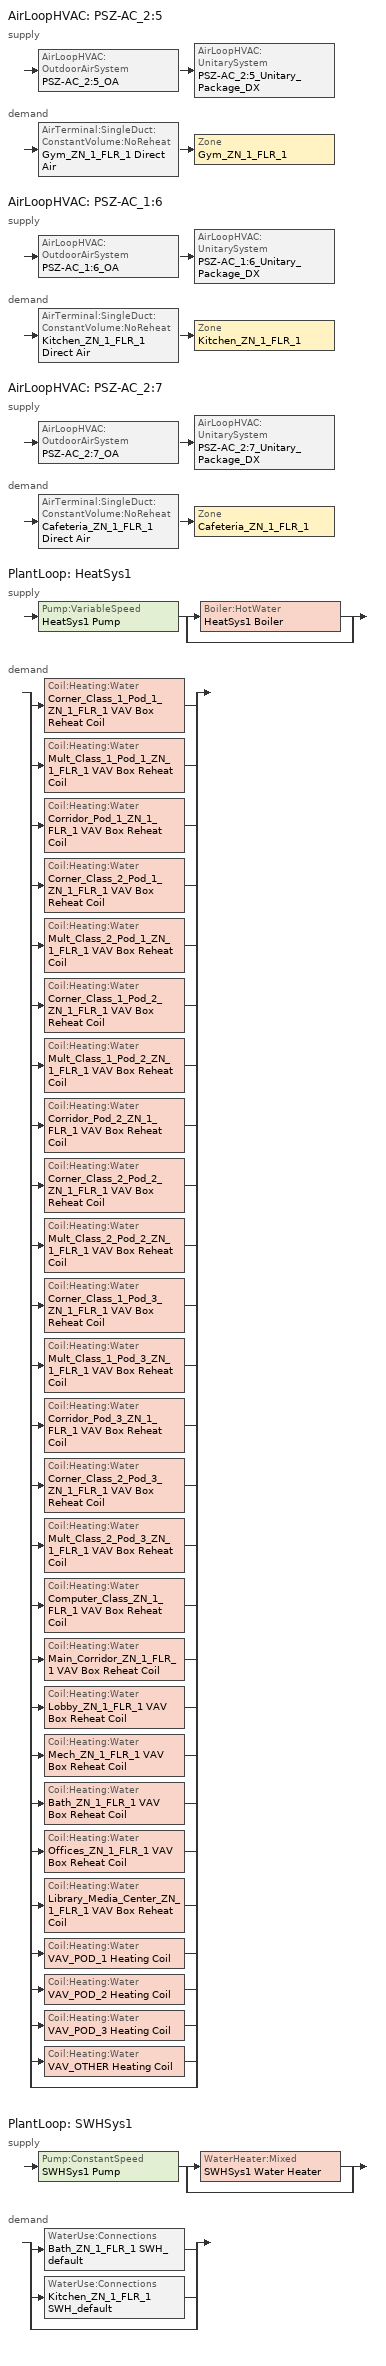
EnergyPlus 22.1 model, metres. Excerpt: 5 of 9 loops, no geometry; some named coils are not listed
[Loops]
AirLoopHVAC 'PSZ-AC_2:5'
 supply: AirLoopHVAC:OutdoorAirSystem 'PSZ-AC_2:5_OA' > AirLoopHVAC:UnitarySystem 'PSZ-AC_2:5_Unitary_Package_DX'
 demand: AirTerminal:SingleDuct:ConstantVolume:NoReheat 'Gym_ZN_1_FLR_1 Direct Air' > Zone 'Gym_ZN_1_FLR_1'
AirLoopHVAC 'PSZ-AC_1:6'
 supply: AirLoopHVAC:OutdoorAirSystem 'PSZ-AC_1:6_OA' > AirLoopHVAC:UnitarySystem 'PSZ-AC_1:6_Unitary_Package_DX'
 demand: AirTerminal:SingleDuct:ConstantVolume:NoReheat 'Kitchen_ZN_1_FLR_1 Direct Air' > Zone 'Kitchen_ZN_1_FLR_1'
AirLoopHVAC 'PSZ-AC_2:7'
 supply: AirLoopHVAC:OutdoorAirSystem 'PSZ-AC_2:7_OA' > AirLoopHVAC:UnitarySystem 'PSZ-AC_2:7_Unitary_Package_DX'
 demand: AirTerminal:SingleDuct:ConstantVolume:NoReheat 'Cafeteria_ZN_1_FLR_1 Direct Air' > Zone 'Cafeteria_ZN_1_FLR_1'
PlantLoop 'HeatSys1'
 supply: Pump:VariableSpeed 'HeatSys1 Pump' > split
  | Boiler:HotWater 'HeatSys1 Boiler'
  | bypass
 demand: split
  | Coil:Heating:Water 'Corner_Class_1_Pod_1_ZN_1_FLR_1 VAV Box Reheat Coil'
  | Coil:Heating:Water 'Mult_Class_1_Pod_1_ZN_1_FLR_1 VAV Box Reheat Coil'
  | Coil:Heating:Water 'Corridor_Pod_1_ZN_1_FLR_1 VAV Box Reheat Coil'
  | Coil:Heating:Water 'Corner_Class_2_Pod_1_ZN_1_FLR_1 VAV Box Reheat Coil'
  | Coil:Heating:Water 'Mult_Class_2_Pod_1_ZN_1_FLR_1 VAV Box Reheat Coil'
  | Coil:Heating:Water 'Corner_Class_1_Pod_2_ZN_1_FLR_1 VAV Box Reheat Coil'
  | Coil:Heating:Water 'Mult_Class_1_Pod_2_ZN_1_FLR_1 VAV Box Reheat Coil'
  | Coil:Heating:Water 'Corridor_Pod_2_ZN_1_FLR_1 VAV Box Reheat Coil'
  | Coil:Heating:Water 'Corner_Class_2_Pod_2_ZN_1_FLR_1 VAV Box Reheat Coil'
  | Coil:Heating:Water 'Mult_Class_2_Pod_2_ZN_1_FLR_1 VAV Box Reheat Coil'
  | Coil:Heating:Water 'Corner_Class_1_Pod_3_ZN_1_FLR_1 VAV Box Reheat Coil'
  | Coil:Heating:Water 'Mult_Class_1_Pod_3_ZN_1_FLR_1 VAV Box Reheat Coil'
  | Coil:Heating:Water 'Corridor_Pod_3_ZN_1_FLR_1 VAV Box Reheat Coil'
  | Coil:Heating:Water 'Corner_Class_2_Pod_3_ZN_1_FLR_1 VAV Box Reheat Coil'
  | Coil:Heating:Water 'Mult_Class_2_Pod_3_ZN_1_FLR_1 VAV Box Reheat Coil'
  | Coil:Heating:Water 'Computer_Class_ZN_1_FLR_1 VAV Box Reheat Coil'
  | Coil:Heating:Water 'Main_Corridor_ZN_1_FLR_1 VAV Box Reheat Coil'
  | Coil:Heating:Water 'Lobby_ZN_1_FLR_1 VAV Box Reheat Coil'
  | Coil:Heating:Water 'Mech_ZN_1_FLR_1 VAV Box Reheat Coil'
  | Coil:Heating:Water 'Bath_ZN_1_FLR_1 VAV Box Reheat Coil'
  | Coil:Heating:Water 'Offices_ZN_1_FLR_1 VAV Box Reheat Coil'
  | Coil:Heating:Water 'Library_Media_Center_ZN_1_FLR_1 VAV Box Reheat Coil'
  | Coil:Heating:Water 'VAV_POD_1 Heating Coil'
  | Coil:Heating:Water 'VAV_POD_2 Heating Coil'
  | Coil:Heating:Water 'VAV_POD_3 Heating Coil'
  | Coil:Heating:Water 'VAV_OTHER Heating Coil'
  | bypass
PlantLoop 'SWHSys1'
 supply: Pump:ConstantSpeed 'SWHSys1 Pump' > split
  | WaterHeater:Mixed 'SWHSys1 Water Heater'
  | bypass
 demand: split
  | WaterUse:Connections 'Bath_ZN_1_FLR_1 SWH_default'
  | WaterUse:Connections 'Kitchen_ZN_1_FLR_1 SWH_default'
  | bypass
[DesignSpecification:OutdoorAir]
Name | Outdoor Air Method | Outdoor Air Flow per Zone Floor Area | Outdoor Air Flow per Zone | Outdoor Air Flow per Person
SZ DSOA Gym_ZN_1_FLR_1 | Flow/Area | 0.001524
SZ DSOA Kitchen_ZN_1_FLR_1 | Maximum | 0.00117856 | 0.197746
SZ DSOA Cafeteria_ZN_1_FLR_1 | Sum | 0.000914399 |  | 0.00353961
[DesignSpecification:ZoneAirDistribution]
CM DSZAD Building: Zone Air Distribution Effectiveness in Cooling Mode=1; Zone Air Distribution Effectiveness in Heating Mode=1
[Sizing:Zone] Zone Cooling Design Supply Air Temperature Input Method=SupplyAirTemperature; Zone Cooling Design Supply Air Temperature=12.8; Zone Heating Design Supply Air Temperature Input Method=SupplyAirTemperature; Zone Heating Design Supply Air Temperature=40; Zone Cooling Design Supply Air Humidity Ratio=0.0085; Zone Heating Design Supply Air Humidity Ratio=0.008; Cooling Design Air Flow Rate=0; Cooling Minimum Air Flow Fraction=0; Heating Design Air Flow Method=DesignDay; Heating Design Air Flow Rate=0
Name | Design Specification Outdoor Air Object | Cooling Design Air Flow Method | Cooling Minimum Air Flow
Gym_ZN_1_FLR_1 | SZ DSOA Gym_ZN_1_FLR_1 | DesignDay
Kitchen_ZN_1_FLR_1 | SZ DSOA Kitchen_ZN_1_FLR_1 | DesignDayWithLimit | 0.197746
Cafeteria_ZN_1_FLR_1 | SZ DSOA Cafeteria_ZN_1_FLR_1 | DesignDay
[Sizing:System] Type of Load to Size On=Sensible; Design Outdoor Air Flow Rate=AUTOSIZE; Central Heating Maximum System Air Flow Ratio=1; Preheat Design Temperature=7; Preheat Design Humidity Ratio=0.008; Precool Design Temperature=12.8; Precool Design Humidity Ratio=0.008; Central Cooling Design Supply Air Temperature=12.8; Central Heating Design Supply Air Temperature=40; Type of Zone Sum to Use=Coincident; 100 Outdoor Air in Cooling=No; 100 Outdoor Air in Heating=No; Central Cooling Design Supply Air Humidity Ratio=0.0085; Central Heating Design Supply Air Humidity Ratio=0.008; Cooling Supply Air Flow Rate Method=DesignDay; Cooling Supply Air Flow Rate=0; Heating Supply Air Flow Rate Method=DesignDay; Heating Supply Air Flow Rate=0; System Outdoor Air Method=ZoneSum; Zone Maximum Outdoor Air Fraction=1; Cooling Design Capacity Method=CoolingDesignCapacity; Cooling Design Capacity=autosize; Heating Design Capacity Method=HeatingDesignCapacity; Heating Design Capacity=autosize; Central Cooling Capacity Control Method=OnOff
PSZ-AC_2:5; PSZ-AC_1:6; PSZ-AC_2:7
[Sizing:Plant] Loop Type=Heating; Design Loop Exit Temperature=60
Name | Loop Design Temperature Difference
HeatSys1 | 11.11
SWHSys1 | 5
[ZoneControl:Thermostat] Control Type Schedule=Dual Zone Control Type Sched
Name | Zone or ZoneList | Control 1
Gym_ZN_1_FLR_1 Thermostat | Gym_ZN_1_FLR_1 | Gym_ZN_1_FLR_1 Dual SP Control
Kitchen_ZN_1_FLR_1 Thermostat | Kitchen_ZN_1_FLR_1 | Kitchen_ZN_1_FLR_1 Dual SP Control
Cafeteria_ZN_1_FLR_1 Thermostat | Cafeteria_ZN_1_FLR_1 | Cafeteria_ZN_1_FLR_1 Dual SP Control
[ThermostatSetpoint:DualSetpoint] Heating Setpoint Temperature Schedule=HTGSETP_SCH_NO_OPTIMUM; Cooling Setpoint Temperature Schedule=CLGSETP_SCH_NO_OPTIMUM
Gym_ZN_1_FLR_1 Dual SP Control; Kitchen_ZN_1_FLR_1 Dual SP Control; Cafeteria_ZN_1_FLR_1 Dual SP Control
[AirTerminal:SingleDuct:ConstantVolume:NoReheat] Availability Schedule=Always_On; Maximum Air Flow Rate=AUTOSIZE
Gym_ZN_1_FLR_1 Direct Air; Kitchen_ZN_1_FLR_1 Direct Air; Cafeteria_ZN_1_FLR_1 Direct Air
[Zone equipment]
Gym_ZN_1_FLR_1: Gym_ZN_1_FLR_1 Exhaust Fan, Gym_ZN_1_FLR_1 Direct Air
Kitchen_ZN_1_FLR_1: Kitchen_ZN_1_FLR_1 Exhaust Fan, Kitchen_ZN_1_FLR_1 Direct Air
Cafeteria_ZN_1_FLR_1: Cafeteria_ZN_1_FLR_1 Exhaust Fan, Cafeteria_ZN_1_FLR_1 Direct Air
[Fan:SystemModel] Availability Schedule=HVACOperationSchd; Design Maximum Air Flow Rate=autosize; Speed Control Method=Discrete; Electric Power Minimum Flow Rate Fraction=1; Design Pressure Rise=622.5; Motor In Air Stream Fraction=1; Design Electric Power Consumption=AUTOSIZE; Design Power Sizing Method=TotalEfficiencyAndPressure; Night Ventilation Mode Pressure Rise=622.5; EndUse Subcategory=General; Number of Speeds=2; Speed 1 Flow Fraction=0.66; Speed 1 Electric Power Fraction=0.4; Speed 2 Flow Fraction=1; Speed 2 Electric Power Fraction=1
Name | Motor Efficiency | Fan Total Efficiency
PSZ-AC_2:5_addAQ_Unitary_Package_fan; PSZ-AC_1:6_addAQ_Unitary_Package_fan | 0.865 | 0.56225
PSZ-AC_2:7_addAQ_Unitary_Package_fan | 0.895 | 0.58175
[Fan:ZoneExhaust] Availability Schedule=Kitchen_Exhaust_SCH; EndUse Subcategory=General
Name | Fan Total Efficiency | Pressure Rise | Maximum Flow Rate | Balanced Exhaust Fraction Schedule
Gym_ZN_1_FLR_1 Exhaust Fan | 1 | 0 | 0.544155
Kitchen_ZN_1_FLR_1 Exhaust Fan | 0.385 | 125 | 2.12376 | Kitchen Exhaust Fan Balanced Exhaust Fraction Schedule
Cafeteria_ZN_1_FLR_1 Exhaust Fan | 1 | 0 | 1.38186
[Coil:Cooling:DX:MultiSpeed] Availability Schedule=Always_On; Condenser Type=AirCooled; Apply Part Load Fraction to Speeds Greater than 1=No; Apply Latent Degradation to Speeds Greater than 1=No; Maximum Outdoor DryBulb Temperature for Crankcase Heater Operation=10; Basin Heater Setpoint Temperature=2; Fuel Type=Electricity; Number of Speeds=2; Speed 1 Rated Evaporator Fan Power Per Volume Flow Rate=0; Speed 1 Total Cooling Capacity Function of Temperature Curve=SmDX_CapFT; Speed 1 Total Cooling Capacity Function of Flow Fraction Curve=SmDX_CapFF; Speed 1 Energy Input Ratio Function of Temperature Curve=SmDX_EIRFT; Speed 1 Energy Input Ratio Function of Flow Fraction Curve=SmDX_EIRFF; Speed 1 Part Load Fraction Correlation Curve=SmDX_PLR; Speed 1 Rated Waste Heat Fraction of Power Input=0.2; Speed 1 Evaporative Condenser Effectiveness=0.9; Speed 2 Rated Evaporator Fan Power Per Volume Flow Rate=0; Speed 2 Total Cooling Capacity Function of Temperature Curve=SmDX_CapFT; Speed 2 Total Cooling Capacity Function of Flow Fraction Curve=SmDX_CapFF; Speed 2 Energy Input Ratio Function of Temperature Curve=SmDX_EIRFT; Speed 2 Energy Input Ratio Function of Flow Fraction Curve=SmDX_EIRFF; Speed 2 Part Load Fraction Correlation Curve=SmDX_PLR; Speed 2 Rated Waste Heat Fraction of Power Input=0.2; Speed 2 Evaporative Condenser Effectiveness=0.9
Name | Speed 1 Gross Rated Total Cooling Capacity | Speed 1 Gross Rated Sensible Heat Ratio | Speed 1 Gross Rated Cooling COP | Speed 1 Rated Air Flow Rate | Speed 2 Gross Rated Total Cooling Capacity | Speed 2 Gross Rated Sensible Heat Ratio | Speed 2 Gross Rated Cooling COP | Speed 2 Rated Air Flow Rate
PSZ-AC_2:5 Cooling Coil | 16718.33 | 0.70671 | 3.98877 | 0.914607 | 33436.66 | 0.70671 | 3.98877 | 1.37191
PSZ-AC_1:6 Cooling Coil | 14949.43 | 0.73124 | 3.98877 | 0.88182 | 29898.86 | 0.73124 | 3.98877 | 1.32273
PSZ-AC_2:7 Cooling Coil | 27417.15 | 0.70108 | 3.91885 | 1.47212 | 54834.3 | 0.70108 | 3.91885 | 2.20818
[Coil:Heating:Water] Availability Schedule=Always_On; UFactor Times Area Value=AUTOSIZE; Maximum Water Flow Rate=AUTOSIZE; Performance Input Method=UFactorTimesAreaAndDesignWaterFlowRate; Rated Capacity=AUTOSIZE; Rated Inlet Water Temperature=60; Rated Inlet Air Temperature=12.8; Rated Outlet Water Temperature=48.89; Rated Outlet Air Temperature=40
Corner_Class_1_Pod_1_ZN_1_FLR_1 VAV Box Reheat Coil; Mult_Class_1_Pod_1_ZN_1_FLR_1 VAV Box Reheat Coil; Corridor_Pod_1_ZN_1_FLR_1 VAV Box Reheat Coil; Corner_Class_2_Pod_1_ZN_1_FLR_1 VAV Box Reheat Coil; Mult_Class_2_Pod_1_ZN_1_FLR_1 VAV Box Reheat Coil; Corner_Class_1_Pod_2_ZN_1_FLR_1 VAV Box Reheat Coil; Mult_Class_1_Pod_2_ZN_1_FLR_1 VAV Box Reheat Coil; Corridor_Pod_2_ZN_1_FLR_1 VAV Box Reheat Coil; Corner_Class_2_Pod_2_ZN_1_FLR_1 VAV Box Reheat Coil; Mult_Class_2_Pod_2_ZN_1_FLR_1 VAV Box Reheat Coil; Corner_Class_1_Pod_3_ZN_1_FLR_1 VAV Box Reheat Coil; Mult_Class_1_Pod_3_ZN_1_FLR_1 VAV Box Reheat Coil; Corridor_Pod_3_ZN_1_FLR_1 VAV Box Reheat Coil; Corner_Class_2_Pod_3_ZN_1_FLR_1 VAV Box Reheat Coil; Mult_Class_2_Pod_3_ZN_1_FLR_1 VAV Box Reheat Coil; Computer_Class_ZN_1_FLR_1 VAV Box Reheat Coil; Main_Corridor_ZN_1_FLR_1 VAV Box Reheat Coil; Lobby_ZN_1_FLR_1 VAV Box Reheat Coil; Mech_ZN_1_FLR_1 VAV Box Reheat Coil; Bath_ZN_1_FLR_1 VAV Box Reheat Coil; Offices_ZN_1_FLR_1 VAV Box Reheat Coil; Library_Media_Center_ZN_1_FLR_1 VAV Box Reheat Coil
[Coil:Heating:Fuel] Availability Schedule=Always_On; Fuel Type=NaturalGas; Nominal Capacity=AUTOSIZE; Parasitic Electric Load=0; Parasitic Fuel Load=0
Name | Burner Efficiency
PSZ-AC_2:5 Heating Coil | 0.84
PSZ-AC_1:6 Heating Coil; PSZ-AC_2:7 Heating Coil | 0.8505
[AirLoopHVAC:UnitarySystem] Control Type=Load; Dehumidification Control Type=None; Availability Schedule=Always_On; Fan Placement=BlowThrough; Supply Air Fan Operating Mode Schedule=HVACOperationSchd; DX Heating Coil Sizing Ratio=1; Use DOAS DX Cooling Coil=No; Minimum Supply Air Temperature=2; Latent Load Control=SensibleOnlyLoadControl; Cooling Supply Air Flow Rate Method=SupplyAirFlowRate; Cooling Supply Air Flow Rate=AUTOSIZE; Heating Supply Air Flow Rate Method=SupplyAirFlowRate; Heating Supply Air Flow Rate=AUTOSIZE; No Load Supply Air Flow Rate Method=SupplyAirFlowRate; No Load Supply Air Flow Rate=AUTOSIZE; Maximum Supply Air Temperature=AUTOSIZE
Name | Controlling Zone or Thermostat Location | Supply Fan | Heating Coil | Cooling Coil | Design Specification Multispeed Object
PSZ-AC_2:5_Unitary_Package_DX | Gym_ZN_1_FLR_1 | PSZ-AC_2:5_addAQ_Unitary_Package_fan | PSZ-AC_2:5 Heating Coil | PSZ-AC_2:5 Cooling Coil | PSZ-AC_2:5_Unitary_Package_DX_Perf
PSZ-AC_1:6_Unitary_Package_DX | Kitchen_ZN_1_FLR_1 | PSZ-AC_1:6_addAQ_Unitary_Package_fan | PSZ-AC_1:6 Heating Coil | PSZ-AC_1:6 Cooling Coil | PSZ-AC_1:6_Unitary_Package_DX_Perf
PSZ-AC_2:7_Unitary_Package_DX | Cafeteria_ZN_1_FLR_1 | PSZ-AC_2:7_addAQ_Unitary_Package_fan | PSZ-AC_2:7 Heating Coil | PSZ-AC_2:7 Cooling Coil | PSZ-AC_2:7_Unitary_Package_DX_Perf
[UnitarySystemPerformance:Multispeed] Number of Speeds for Heating=2; Number of Speeds for Cooling=2; Single Mode Operation=No; No Load Supply Air Flow Rate Ratio=0.66; Heating Speed 1 Supply Air Flow Ratio=0.66; Cooling Speed 1 Supply Air Flow Ratio=0.66; Heating Speed 2 Supply Air Flow Ratio=1; Cooling Speed 2 Supply Air Flow Ratio=1
PSZ-AC_2:5_Unitary_Package_DX_Perf; PSZ-AC_1:6_Unitary_Package_DX_Perf; PSZ-AC_2:7_Unitary_Package_DX_Perf
[Controller:OutdoorAir] Minimum Outdoor Air Flow Rate=AUTOSIZE; Maximum Outdoor Air Flow Rate=AUTOSIZE; Economizer Control Type=DifferentialDryBulb; Economizer Control Action Type=ModulateFlow; Lockout Type=LockoutWithHeating; Minimum Limit Type=FixedMinimum
Name | Minimum Outdoor Air Schedule
PSZ-AC_2:5_OA_Controller; PSZ-AC_2:7_OA_Controller | MinOA_MotorizedDamper_Sched
PSZ-AC_1:6_OA_Controller | Kitchen_Exhaust_SCH
[Controller:MechanicalVentilation] Availability Schedule=MinOA_MotorizedDamper_Sched; Demand Controlled Ventilation=No; System Outdoor Air Method=ZoneSum; Design Specification Zone Air Distribution Object Name 1=CM DSZAD Building
Name | Zone or ZoneList 1 | Design Specification Outdoor Air Object Name 1
Gym_ZN_1_FLR_1_DCV | Gym_ZN_1_FLR_1 | SZ DSOA Gym_ZN_1_FLR_1
Cafeteria_ZN_1_FLR_1_DCV | Cafeteria_ZN_1_FLR_1 | SZ DSOA Cafeteria_ZN_1_FLR_1
[AirLoopHVAC] Design Supply Air Flow Rate=AUTOSIZE
PSZ-AC_2:5; PSZ-AC_1:6; PSZ-AC_2:7
[Pump:VariableSpeed]
HeatSys1 Pump: Design Maximum Flow Rate=AUTOSIZE; Design Pump Head=180705.7; Design Power Consumption=AUTOSIZE; Motor Efficiency=0.909; Fraction of Motor Inefficiencies to Fluid Stream=0; Coefficient 1 of the Part Load Performance Curve=0; Coefficient 2 of the Part Load Performance Curve=3.2485; Coefficient 3 of the Part Load Performance Curve=-4.7443; Coefficient 4 of the Part Load Performance Curve=2.5295; Pump Control Type=Intermittent; Design Shaft Power per Unit Flow Rate per Unit Head=1.4999
[Pump:ConstantSpeed]
SWHSys1 Pump: Design Flow Rate=autosize; Design Pump Head=29891; Design Power Consumption=AUTOSIZE; Motor Efficiency=0.3; Fraction of Motor Inefficiencies to Fluid Stream=0; Pump Control Type=Intermittent
[Boiler:HotWater]
HeatSys1 Boiler: Fuel Type=NaturalGas; Nominal Capacity=443444; Nominal Thermal Efficiency=0.945; Efficiency Curve Temperature Evaluation Variable=EnteringBoiler; Normalized Boiler Efficiency Curve=CondensingBoiler_Perf_One_Boiler; Design Water Flow Rate=AUTOSIZE; Minimum Part Load Ratio=0; Maximum Part Load Ratio=1.2; Optimum Part Load Ratio=1; Water Outlet Upper Temperature Limit=95; Boiler Flow Mode=LeavingSetpointModulated; Parasitic Electric Load=0; Sizing Factor=1
[WaterHeater:Mixed] Deadband Temperature Difference=2; Maximum Temperature Limit=82.2222; Heater Control Type=Cycle; Off Cycle Parasitic Heat Fraction to Tank=0
Name | Tank Volume | Setpoint Temperature Schedule | Heater Maximum Capacity | Heater Fuel Type | Heater Thermal Efficiency | Off Cycle Parasitic Fuel Consumption Rate | Off Cycle Parasitic Fuel Type | On Cycle Parasitic Fuel Consumption Rate | On Cycle Parasitic Fuel Type | Ambient Temperature Indicator | Ambient Temperature Zone | Off Cycle Loss Coefficient to Ambient Temperature | On Cycle Loss Coefficient to Ambient Temperature | Use Side Effectiveness | Source Side Effectiveness | Use Side Design Flow Rate | Source Side Design Flow Rate | Indirect Water Heating Recovery Time | Heater Minimum Capacity | Peak Use Flow Rate | Use Flow Rate Fraction Schedule | Cold Water Supply Temperature Schedule
SWHSys1 Water Heater | 0.75708 | SHWSys1 Water Heater Setpoint Temperature Schedule Name | 58614.21 | NATURALGAS | 0.805127 | 970.33 | NATURALGAS | 970.33 | NATURALGAS | zone | MECH_ZN_1_FLR_1 | 9.64329 | 9.64329 | 1 | 1 | AUTOSIZE | AUTOSIZE | 1.5
SWH Booster E Water Heater | 0.0227125 | Booster Water Setpoint Temp Schedule | 6000 | Electricity | 1 |  | Electricity |  |  | Zone | KITCHEN_ZN_1_FLR_1 | 1.05316 | 1.05316 |  |  |  |  |  | 0 | 3.15451e-05 | BLDG_SWH_SCH | Booster Water Inlet Temp Schedule
[PlantLoop] Minimum Loop Temperature=10; Maximum Loop Flow Rate=AUTOSIZE; Minimum Loop Flow Rate=0; Plant Loop Volume=AUTOSIZE; Load Distribution Scheme=Optimal
Name | Fluid Type | Plant Equipment Operation Scheme | Maximum Loop Temperature
HeatSys1 | Water | HeatSys1 Loop Operation Scheme List | 100
SWHSys1 | WATER | SWHSys1 Loop Operation Scheme List | 60
[PlantEquipmentList]
HeatSys1 Equipment List: HeatSys1 Boiler
SWHSys1 Equipment List: SWHSys1 Water Heater
[PlantEquipmentOperation:HeatingLoad] Load Range 1 Lower Limit=0; Load Range 1 Upper Limit=1000000000000000
Name | Range 1 Equipment List
HeatSys1 Operation Scheme | HeatSys1 Equipment List
SWHSys1 Operation Scheme | SWHSys1 Equipment List
[PlantEquipmentOperationSchemes] Control Scheme 1 Schedule=PlantOnSched
Name | Control Scheme 1
HeatSys1 Loop Operation Scheme List | HeatSys1 Operation Scheme
SWHSys1 Loop Operation Scheme List | SWHSys1 Operation Scheme
[EnergyManagementSystem:Sensor]
Name | OutputVariable or OutputMeter Index Key | OutputVariable or OutputMeter
Gym_ZN_1_FLR_1_LSr | Gym_ZN_1_FLR_1 | Zone Lights Electricity Rate
Gym_ZN_1_FLR_1_OSr | Gym_ZN_1_FLR_1 | People Occupant Count
Kitchen_ZN_1_FLR_1_LSr | Kitchen_ZN_1_FLR_1 | Zone Lights Electricity Rate
Kitchen_ZN_1_FLR_1_OSr | Kitchen_ZN_1_FLR_1 | People Occupant Count
Cafeteria_ZN_1_FLR_1_LSr | Cafeteria_ZN_1_FLR_1 | Zone Lights Electricity Rate
Cafeteria_ZN_1_FLR_1_OSr | Cafeteria_ZN_1_FLR_1 | People Occupant Count
BoilerPLR | HeatSys1 Boiler | Boiler Part Load Ratio
[EnergyManagementSystem:OutputVariable]
Wired_LTG: EMS Variable=Wired_LTG; Type of Data in Variable=Summed; Update Frequency=ZoneTimeStep
[EnergyManagementSystem:InternalVariable] Internal Data Type=Zone Floor Area
Name | Internal Data Index Key
Gym_ZN_1_FLR_1_Area | Gym_ZN_1_FLR_1
Kitchen_ZN_1_FLR_1_Area | Kitchen_ZN_1_FLR_1
Cafeteria_ZN_1_FLR_1_Area | Cafeteria_ZN_1_FLR_1
[AvailabilityManager:NightCycle] Applicability Schedule=Always_On; Fan Schedule=HVACOperationSchd; Control Type=CycleOnAny; Thermostat Tolerance=1; Cycling Run Time Control Type=FixedRunTime; Cycling Run Time=1800
VAV_POD_1 Availability Manager; VAV_POD_2 Availability Manager; VAV_POD_3 Availability Manager; VAV_OTHER Availability Manager; PSZ-AC_2:5 Availability Manager; PSZ-AC_1:6 Availability Manager; PSZ-AC_2:7 Availability Manager
[SetpointManager:Scheduled]
SWHSys1 Loop Setpoint Manager: Control Variable=Temperature; Schedule=SHWSys1-Loop-Temp-Schedule; Setpoint Node or NodeList=SWHSys1 Supply Outlet Node
[SetpointManager:SingleZone:Heating] Control Variable=Temperature; Minimum Supply Air Temperature=10; Maximum Supply Air Temperature=50
Name | Control Zone | Setpoint Node or NodeList
SupAirTemp MngrGym_ZN_1_FLR_1 - Htg | Gym_ZN_1_FLR_1 | PSZ-AC_2:5 Supply Equipment Outlet Node
SupAirTemp MngrKitchen_ZN_1_FLR_1 - Htg | Kitchen_ZN_1_FLR_1 | PSZ-AC_1:6 Supply Equipment Outlet Node
SupAirTemp MngrCafeteria_ZN_1_FLR_1 - Htg | Cafeteria_ZN_1_FLR_1 | PSZ-AC_2:7 Supply Equipment Outlet Node
[SetpointManager:SingleZone:Cooling] Control Variable=Temperature; Minimum Supply Air Temperature=10; Maximum Supply Air Temperature=99
Name | Control Zone | Setpoint Node or NodeList
SupAirTemp MngrGym_ZN_1_FLR_1 - Clg | Gym_ZN_1_FLR_1 | PSZ-AC_2:5 Zone Equipment Inlet Node
SupAirTemp MngrKitchen_ZN_1_FLR_1 - Clg | Kitchen_ZN_1_FLR_1 | PSZ-AC_1:6 Zone Equipment Inlet Node
SupAirTemp MngrCafeteria_ZN_1_FLR_1 - Clg | Cafeteria_ZN_1_FLR_1 | PSZ-AC_2:7 Zone Equipment Inlet Node
[SetpointManager:MixedAir] Control Variable=Temperature
Name | Setpoint Node or NodeList
PSZ-AC_2:5_OAMixed Air Temp Manager | PSZ-AC_2:5 Mixed Air Outlet
PSZ-AC_1:6_OAMixed Air Temp Manager | PSZ-AC_1:6 Mixed Air Outlet
PSZ-AC_2:7_OAMixed Air Temp Manager | PSZ-AC_2:7 Mixed Air Outlet
[SetpointManager:ReturnTemperature:HotWater]
HeatSys1 Loop Setpoint Manager: Minimum Supply Temperature Setpoint=10; Maximum Supply Temperature Setpoint=60; Return Temperature Setpoint Input Type=Constant; Return Temperature Setpoint Constant Value=48.89
[Refrigeration:Case] Availability Schedule=ALWAYS_ON; Zone=Kitchen_ZN_1_FLR_1; Rated Ambient Temperature=23.88; Rated Ambient Relative Humidity=55; Rated Total Cooling Capacity per Unit Length=734; Case Length=1.83; Latent Case Credit Curve Type=CaseTemperatureMethod; Standard Case Lighting Power per Unit Length=33; Case Lighting Schedule=walkin_occ_lght_SCH_2; Fraction of Lighting Energy to Case=1; Case AntiSweat Heater Power per Unit Length=0; Minimum AntiSweat Heater Power per Unit Length=0; AntiSweat Heater Control Type=None; Humidity at Zero AntiSweat Heater Energy=0; Case Height=0; Defrost Energy Correction Curve Type=None
Name | Rated Latent Heat Ratio | Rated Runtime Fraction | Case Operating Temperature | Latent Case Credit Curve | Standard Case Fan Power per Unit Length | Operating Case Fan Power per Unit Length | Fraction of AntiSweat Heater Energy to Case | Case Defrost Power per Unit Length | Case Defrost Type | Case Defrost Schedule | Case Defrost DripDown Schedule | Under Case HVAC Return Air Fraction | Refrigerated Case Restocking Schedule | Case Credit Fraction Schedule
Kitchen_ZN_1_FLR_1_Case:1_WALKINFREEZER | 0.1 | 0.4 | -23 | Kitchen_ZN_1_FLR_1_Case:1_WALKINFREEZERSingleShelfHorizontal_LatentEnergyMult | 19.5143 | 19.5143 | 0 | 547 | ELECTRIC | Kitchen_ZN_1_FLR_1_Case:1_WALKINFREEZER_CaseDefrost2aDaySched | Kitchen_ZN_1_FLR_1_Case:1_WALKINFREEZER_CaseDripDown2aDaySched | 0 | Kitchen_ZN_1_FLR_1_Case:1_WALKINFREEZER_WalkInStockingSched | Kitchen_ZN_1_FLR_1_Case:1_WALKINFREEZER_CaseCreditReduxSched
Kitchen_ZN_1_FLR_1_Case:2_SELFCONTAINEDDISPLAYCASE | 0.08 | 0.85 | 2 | Kitchen_ZN_1_FLR_1_Case:2_SELFCONTAINEDDISPLAYCASEMultiShelfVertical_LatentEnergyMult | 15.7143 | 15.7143 | 0.2 | 0 | NONE |  |  | 0.05 | Kitchen_ZN_1_FLR_1_Case:2_SELFCONTAINEDDISPLAYCASE_CaseStockingSched
[Refrigeration:CompressorRack] Heat Rejection Location=ZONE; Design Condenser Fan Power=350; Condenser Type=AIRCOOLED
Name | Design Compressor Rack COP | Compressor Rack COP Function of Temperature Curve | Condenser Fan Power Function of Temperature Curve | EndUse Subcategory | Refrigeration Case Name or WalkIn Name or CaseAndWalkInList
RACK1 | 2.32 | RACK1_RackCOPfTCurve | RACK1_RackCondFanCurve2 | LowTempRefrigeration | RACK1CaseList
RACK2 | 6.98 | RACK2_RackCOPfTCurve |  | MedTempRefrigeration | RACK2CaseList
[Refrigeration:CaseAndWalkInList]
Name | Case or WalkIn 1
RACK1CaseList | Kitchen_ZN_1_FLR_1_Case:1_WALKINFREEZER
RACK2CaseList | Kitchen_ZN_1_FLR_1_Case:2_SELFCONTAINEDDISPLAYCASE
[Generator:PVWatts]
PV_module: PVWatts Version=5; DC System Capacity=44383; Module Type=Premium; Array Type=FixedOpenRack; System Losses=0.113; Array Geometry Type=TiltAzimuth; Tilt Angle=0; Azimuth Angle=180
[ElectricLoadCenter:Inverter:PVWatts]
PV_Inverter: DC to AC Size Ratio=1.2; Inverter Efficiency=0.96
[ElectricLoadCenter:Generators]
PV_Generator: Generator 1=PV_module; Generator 1 Rated Electric Power Output=44383; Generator 1 Availability Schedule=PV_SCH
[ElectricLoadCenter:Transformer]
Transformer 1: Availability Schedule=Always_On; Transformer Usage=PowerInFromGrid; Rated Capacity=112500; Phase=3; Conductor Material=Aluminum; Full Load Temperature Rise=150; Fraction of Eddy Current Losses=0.1; Performance Input Method=NominalEfficiency; Nameplate Efficiency=0.987; Per Unit Load for Nameplate Efficiency=0.35; Reference Temperature for Nameplate Efficiency=75; Consider Transformer Loss for Utility Cost=Yes; Meter 1=Wired_LTG_Electricity; Meter 2=InteriorEquipment:Electricity
[ElectricLoadCenter:Distribution]
Generator: Generator List=PV_Generator; Generator Operation Scheme Type=Baseload; Electrical Buss Type=DirectCurrentWithInverter; Inverter=PV_Inverter
[WaterUse:Equipment] EndUse Subcategory=WaterUse; Flow Rate Fraction Schedule=BLDG_SWH_SCH
Name | Peak Flow Rate | Target Temperature Schedule | Hot Water Supply Temperature Schedule | Zone | Sensible Fraction Schedule | Latent Fraction Schedule
Bath_ZN_1_FLR_1 SWH_default | 1.31944e-07 | Bath_ZN_1_FLR_1 SHW_default Temp Sched | Bath_ZN_1_FLR_1 SHW_default Hot Supply Temp Sched | Bath_ZN_1_FLR_1 | Bath_ZN_1_FLR_1 SHW_default Sensible fract sched | Bath_ZN_1_FLR_1 SHW_default Latent fract sched
Kitchen_ZN_1_FLR_1 SWH_default | 5.2575e-05 | Kitchen_ZN_1_FLR_1 SHW_default Temp Sched | Kitchen_ZN_1_FLR_1 SHW_default Hot Supply Temp Sched | Kitchen_ZN_1_FLR_1 | Kitchen_ZN_1_FLR_1 SHW_default Sensible fract sched | Kitchen_ZN_1_FLR_1 SHW_default Latent fract sched
[WaterUse:Connections]
Name | Water Use Equipment 1
Bath_ZN_1_FLR_1 SWH_default | Bath_ZN_1_FLR_1 SWH_default
Kitchen_ZN_1_FLR_1 SWH_default | Kitchen_ZN_1_FLR_1 SWH_default
[Schedule:Compact]
PV_SCH; ALWAYS_ON; PlantOnSched: Through: 12/31, For: AllDays, Until: 24:00, 1
walkin_occ_lght_SCH_2: Through: 6/30, For: Weekdays, Until: 7:00, 0.1773, Until: 21:00, 0.468, Until: 24:00, 0.1773, For: SummerDesignDay, Until: 24:00, 1, For: WinterDesignDay, Until: 24:00, 0, For: WeekEnds Holidays AllOtherDays, Until: 24:00, 0.1773, Through: 9/1, For: Weekdays, Until: 8:00, 0.1773, Until: 20:00, 0.26, Until: 24:00, 0.1773, For: SummerDesignDay, Until: 24:00, 1, For: WinterDesignDay, Until: 24:00, 0, For: WeekEnds Holidays AllOtherDays, Until: 24:00, 0.1773, Through: 12/31, For: Weekdays, Until: 7:00, 0.1773, Until: 21:00, 0.468, Until: 24:00, 0.1773, For: SummerDesignDay, Until: 24:00, 1, For: WinterDesignDay, Until: 24:00, 0, For: WeekEnds Holidays AllOtherDays, Until: 24:00, 0.1773
Booster Water Inlet Temp Schedule: THROUGH: 12/31, FOR: AllDays, UNTIL: 24:00, 60
Booster Water Setpoint Temp Schedule: THROUGH: 12/31, FOR: AllDays, UNTIL: 24:00, 82.22
BLDG_SWH_SCH: Through: 6/15, For: SummerDesignDay, Until: 07:00, 0.05, Until: 08:00, 0.1, Until: 09:00, 0.34, Until: 10:00, 0.6, Until: 11:00, 0.63, Until: 12:00, 0.72, Until: 13:00, 0.79, Until: 14:00, 0.83, Until: 15:00, 0.61, Until: 16:00, 0.65, Until: 18:00, 0.1, Until: 19:00, 0.19, Until: 20:00, 0.25, Until: 22:00, 0.22, Until: 23:00, 0.12, Until: 24:00, 0.09, For: Weekdays, Until: 07:00, 0, Until: 08:00, 0, Until: 09:00, 0.34, Until: 10:00, 0.6, Until: 11:00, 0.63, Until: 12:00, 0.72, Until: 13:00, 0.79, Until: 14:00, 0.83, Until: 15:00, 0.61, Until: 16:00, 0.65, Until: 18:00, 0.1, Until: 19:00, 0.19, Until: 20:00, 0.25, Until: 22:00, 0, Until: 23:00, 0, Until: 24:00, 0, For: WinterDesignDay, Until: 09:00, 0.03, Until: 13:00, 0.05, Until: 24:00, 0.03, For: Saturday, Until: 09:00, 0, Until: 13:00, 0, Until: 24:00, 0, For: Sunday Holidays AllOtherDays, Until: 08:00, 0, Until: 14:00, 0, Until: 24:00, 0, Through: 9/15, For: SummerDesignDay, Until: 07:00, 0.05, Until: 18:00, 0.1, Until: 19:00, 0.19, Until: 20:00, 0.25, Until: 22:00, 0.22, Until: 23:00, 0.12, Until: 24:00, 0.09, For: Weekdays, Until: 08:00, 0, Until: 18:00, 0.1, Until: 19:00, 0.19, Until: 20:00, 0.25, Until: 22:00, 0, Until: 23:00, 0, Until: 24:00, 0, For: WinterDesignDay, Until: 09:00, 0.03, Until: 13:00, 0.05, Until: 24:00, 0.03, For: Saturday, Until: 09:00, 0, Until: 13:00, 0, Until: 24:00, 0, For: Sunday Holidays AllOtherDays, Until: 08:00, 0, Until: 14:00, 0, Until: 24:00, 0, Through: 12/31, For: SummerDesignDay, Until: 07:00, 0.05, Until: 08:00, 0.1, Until: 09:00, 0.34, Until: 10:00, 0.6, Until: 11:00, 0.63, Until: 12:00, 0.72, Until: 13:00, 0.79, Until: 14:00, 0.83, Until: 15:00, 0.61, Until: 16:00, 0.65, Until: 18:00, 0.1, Until: 19:00, 0.19, Until: 20:00, 0.25, Until: 22:00, 0.22, Until: 23:00, 0.12, Until: 24:00, 0.09, For: Weekdays, Until: 07:00, 0, Until: 08:00, 0, Until: 09:00, 0.34, Until: 10:00, 0.6, Until: 11:00, 0.63, Until: 12:00, 0.72, Until: 13:00, 0.79, Until: 14:00, 0.83, Until: 15:00, 0.61, Until: 16:00, 0.65, Until: 18:00, 0.1, Until: 19:00, 0.19, Until: 20:00, 0.25, Until: 22:00, 0, Until: 23:00, 0, Until: 24:00, 0, For: WinterDesignDay, Until: 09:00, 0.03, Until: 13:00, 0.05, Until: 24:00, 0.03, For: Saturday, Until: 09:00, 0, Until: 13:00, 0, Until: 24:00, 0, For: Sunday Holidays AllOtherDays, Until: 08:00, 0, Until: 14:00, 0, Until: 24:00, 0
Dual Zone Control Type Sched: Through: 12/31, For: AllDays, Until: 24:00, 4
Kitchen_Exhaust_SCH: Through: 6/30, For: Weekdays SummerDesignDay WinterDesignDay, Until: 08:00, 0, Until: 17:00, 1, Until: 24:00, 0, For: WeekEnds  Holidays AllOtherDays, Until: 24:00, 0, Through: 9/1, For: Weekdays SummerDesignDay WinterDesignDay, Until: 08:00, 0, Until: 17:00, 1, Until: 21:00, 1, Until: 24:00, 0, For: WeekEnds Holidays AllOtherDays, Until: 24:00, 0, Through: 12/31, For: Weekdays SummerDesignDay WinterDesignDay, Until: 08:00, 0, Until: 16:00, 1, Until: 21:00, 1, Until: 24:00, 0, For: WeekEnds Holidays AllOtherDays, Until: 24:00, 0
HVACOperationSchd: Through: 12/31, For: Weekdays SummerDesignDay WinterDesignDay, Until: 07:00, 0, Until: 21:00, 1, Until: 24:00, 0, For: WeekEnds Holidays AllOtherDays, Until: 24:00, 0
HTGSETP_SCH_NO_OPTIMUM: Through: 12/31, For: SummerDesignDay, Until: 24:00, 15.6, For: WinterDesignDay, Until: 24:00, 21, For: Weekdays, Until: 06:00, 15.6, Until: 07:00, 21, Until: 08:00, 21, Until: 21:00, 21, Until: 24:00, 15.6, For: WeekEnds Holidays AllOtherDays, Until: 24:00, 15.6
CLGSETP_SCH_NO_OPTIMUM: Through: 12/31, For: SummerDesignDay, Until: 24:00, 24, For: WinterDesignDay, Until: 24:00, 26.7, For: Weekdays, Until: 06:00, 26.7, Until: 07:00, 24, Until: 08:00, 24, Until: 21:00, 24, Until: 24:00, 26.7, For: WeekEnds Holidays AllOtherDays, Until: 24:00, 26.7
MinOA_MotorizedDamper_Sched: Through: 12/31, For: Weekdays SummerDesignDay WinterDesignDay, Until: 08:00, 0, Until: 21:00, 1, Until: 24:00, 0, For: WeekEnds Holidays AllOtherDays, Until: 24:00, 0
Bath_ZN_1_FLR_1 SHW_default Latent fract sched; Kitchen_ZN_1_FLR_1 SHW_default Latent fract sched: Through: 12/31, For: AllDays, Until: 24:00, 0.05
Bath_ZN_1_FLR_1 SHW_default Sensible fract sched; Kitchen_ZN_1_FLR_1 SHW_default Sensible fract sched: Through: 12/31, For: AllDays, Until: 24:00, 0.2
Bath_ZN_1_FLR_1 SHW_default Temp Sched; Kitchen_ZN_1_FLR_1 SHW_default Temp Sched; SHWSys1-Loop-Temp-Schedule; SHWSys1 Water Heater Setpoint Temperature Schedule Name: Through: 12/31, For: AllDays, Until: 24:00, 60
Bath_ZN_1_FLR_1 SHW_default Hot Supply Temp Sched; Kitchen_ZN_1_FLR_1 SHW_default Hot Supply Temp Sched: Through: 12/31, For: AllDays, Until: 24:00, 55
Kitchen_ZN_1_FLR_1_Case:1_WALKINFREEZER_CaseDefrost2aDaySched: Through: 12/31, For:AllDays, Interpolate:Average, Until: 11:00, 0, Until: 11:20, 1, Until: 23:00, 0, Until: 23:20, 1, Until: 24:00, 0
Kitchen_ZN_1_FLR_1_Case:1_WALKINFREEZER_CaseDripDown2aDaySched: Through: 12/31, For:AllDays, Interpolate:Average, Until: 11:00, 0, Until: 11:30, 1, Until: 23:00, 0, Until: 23:30, 1, Until: 24:00, 0
Kitchen_ZN_1_FLR_1_Case:1_WALKINFREEZER_WalkInStockingSched: Through: 12/31, For: Tuesday Friday, Until: 4:00, 0, Until: 5:00, 725, Until: 6:00, 417, Until: 7:00, 290, Until: 24:00, 0, For: AllOtherDays, Until: 4:00, 0, Until: 5:00, 125, Until: 6:00, 117, Until: 7:00, 90, Until: 19:00, 0, Until: 20:00, 125, Until: 21:00, 117, Until: 22:00, 90, Until: 24:00, 0
Kitchen_ZN_1_FLR_1_Case:1_WALKINFREEZER_CaseCreditReduxSched: Through: 12/31, For:AllDays, Interpolate:No, Until: 7:00, 0.2, Until: 21:00, 0.4, Until: 24:00, 0.2
Kitchen_ZN_1_FLR_1_Case:2_SELFCONTAINEDDISPLAYCASE_CaseStockingSched: Through: 12/31, For:AllDays, Until: 6:00, 0, Until: 7:00, 50, Until: 9:00, 70, Until: 10:00, 80, Until: 11:00, 70, Until: 13:00, 50, Until: 14:00, 80, Until: 15:00, 90, Until: 16:00, 80, Until: 24:00, 0
Kitchen Exhaust Fan Balanced Exhaust Fraction Schedule: Through: 6/30, For: Weekdays SummerDesignDay WinterDesignDay, Until: 08:00, 0, Until: 17:00, 0.906889, Until: 24:00, 0, For: WeekEnds  Holidays AllOtherDays, Until: 24:00, 0, Through: 9/1, For: Weekdays SummerDesignDay WinterDesignDay, Until: 08:00, 0, Until: 17:00, 0.906889, Until: 21:00, 0.906889, Until: 24:00, 0, For: WeekEnds Holidays AllOtherDays, Until: 24:00, 0, Through: 12/31, For: Weekdays SummerDesignDay WinterDesignDay, Until: 08:00, 0, Until: 16:00, 0.906889, Until: 21:00, 0.906889, Until: 24:00, 0, For: WeekEnds Holidays AllOtherDays, Until: 24:00, 0
[Curve:Quadratic]
Name | Coefficient1 Constant | Coefficient2 x | Coefficient3 x2 | Minimum Value of x | Maximum Value of x
RACK1_RackCOPfTCurve | 1.7603 | -0.0377 | 0.0004 | 10 | 35
RACK1_RackCondFanCurve2 | 0 | 0.0286 | 0 | 0 | 35
RACK2_RackCOPfTCurve | 1 | 0 | 0 | 0 | 50
SmDX_CapFF | 0.8 | 0.2 | 0 | 0.5 | 1.5
SmDX_EIRFF | 1.156 | -0.1816 | 0.0256 | 0.5 | 1.5
SmDX_PLR | 0.75 | 0.25 | 0 | 0 | 1
[Curve:Cubic] Minimum Value of x=-35; Maximum Value of x=20
Name | Coefficient1 Constant | Coefficient2 x | Coefficient3 x2 | Coefficient4 x3
Kitchen_ZN_1_FLR_1_Case:1_WALKINFREEZERSingleShelfHorizontal_LatentEnergyMult | 0.0236 | 0.0006 | 0 | 0
Kitchen_ZN_1_FLR_1_Case:2_SELFCONTAINEDDISPLAYCASEMultiShelfVertical_LatentEnergyMult | 0.0265263 | 0.00107803 | 6.02558e-05 | 1.23732e-06
[Curve:Bicubic]
CondensingBoiler_Perf_One_Boiler: Coefficient1 Constant=0.946581; Coefficient2 x=0.022541; Coefficient3 x2=-3.1e-15; Coefficient4 y=0.00904; Coefficient5 y2=-0.00029; Coefficient6 xy=-0.00176; Coefficient7 x3=-0.03203; Coefficient8 y3=2.15e-06; Coefficient9 x2y=0.000827; Coefficient10 xy2=1.40464e-05; Minimum Value of x=0; Maximum Value of x=1; Minimum Value of y=21.1; Maximum Value of y=71; Input Unit Type for X=Dimensionless; Input Unit Type for Y=Dimensionless; Output Unit Type=Dimensionless
[Curve:Biquadratic] Minimum Value of x=12.77778; Maximum Value of x=23.88889; Minimum Value of y=21.11111; Maximum Value of y=46.11111
Name | Coefficient1 Constant | Coefficient2 x | Coefficient3 x2 | Coefficient4 y | Coefficient5 y2 | Coefficient6 xy
SmDX_CapFT | 0.766956 | 0.0107756 | -4.14703e-05 | 0.00134961 | -0.000261144 | 0.000457488
SmDX_EIRFT | 0.297145 | 0.0430933 | -0.000748766 | 0.00597727 | 0.000482112 | -0.000956448
